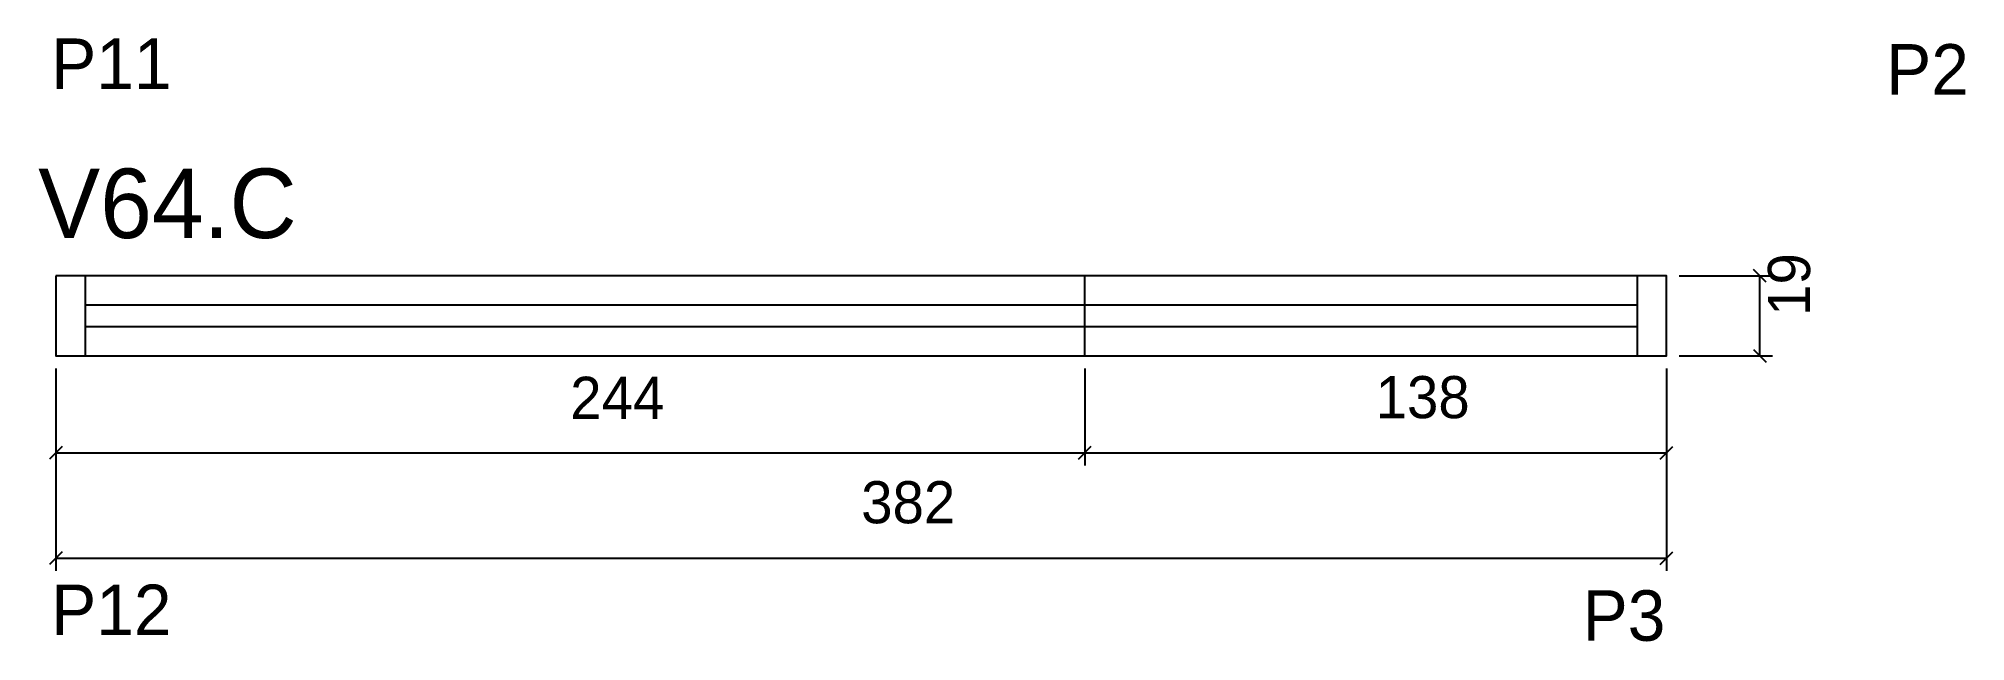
# Model space of a CAD drawing. Header units: metres. Extents: x 4619 to 5076, y -589 to -446.
import ezdxf

# ---------------------------------------------------------------- set-up
doc = ezdxf.new("R2010")
doc.units = ezdxf.units.M
for name, color, linetype in [('5', 7, 'Continuous'), ('COTA', 7, 'Continuous'), ('NOMENCLATURA', 7, 'Continuous'), ('Painéis', 7, 'Continuous'), ('SARR_2.2x7', 7, 'Continuous')]:
    doc.layers.add(name, color=color, linetype=linetype)

msp = doc.modelspace()

# ---------------------------------------------------------------- linework, layer by layer
at = {"layer": 'COTA', "color": 4, "lineweight": 25}
for p, q in [((5007.81, -502.11), (5029.93, -502.11)), ((5026.93, -521.11), (5026.93, -502.11)), ((4622.81, -524.11), (4622.81, -572.11)), ((5004.81, -524.11), (5004.81, -572.11)), ((5007.81, -521.11), (5029.93, -521.11)), ((4622.81, -569.11), (5004.81, -569.11))]:
    msp.add_line(p, q, dxfattribs=at)
at = {"layer": 'COTA', "color": 0, "lineweight": 25}
for p, q in [((5028.43, -503.61), (5025.43, -500.61)), ((5025.43, -519.61), (5028.43, -522.61)), ((4624.31, -567.61), (4621.31, -570.61)), ((5003.31, -570.61), (5006.31, -567.61))]:
    msp.add_line(p, q, dxfattribs=at)
at = {"layer": 'Painéis', "color": 200, "lineweight": 25}
msp.add_line((4866.81, -521.11), (4866.81, -502.11), dxfattribs=at)
at = {"layer": 'Painéis', "color": 4, "lineweight": 25}
for p, q in [((4622.81, -524.11), (4622.81, -547.15)), ((4866.81, -524.11), (4866.81, -547.15)), ((4866.81, -524.11), (4866.81, -547.15)), ((5004.81, -524.11), (5004.81, -547.15)), ((4622.81, -544.15), (4866.81, -544.15)), ((4866.81, -544.15), (5004.81, -544.15))]:
    msp.add_line(p, q, dxfattribs=at)
at = {"layer": 'Painéis', "color": 0, "lineweight": 25}
for p, q in [((4624.31, -542.65), (4621.31, -545.65)), ((4865.31, -545.65), (4868.31, -542.65)), ((4868.31, -542.65), (4865.31, -545.65)), ((5003.31, -545.65), (5006.31, -542.65))]:
    msp.add_line(p, q, dxfattribs=at)
at = {"layer": 'Painéis', "color": 200, "lineweight": 25}
msp.add_lwpolyline([(4622.81, -502.11), (4622.81, -521.11), (5004.81, -521.11), (5004.81, -502.11), (4622.81, -502.11)], dxfattribs=at)
at = {"layer": 'SARR_2.2x7', "color": 40, "lineweight": 25}
for p, q in [((4629.81, -502.11), (4629.81, -521.11)), ((4997.81, -502.11), (4997.81, -521.11)), ((4866.81, -509.11), (4629.81, -509.11)), ((4997.81, -509.11), (4866.81, -509.11)), ((4629.81, -514.11), (4866.81, -514.11)), ((4866.81, -514.11), (4997.81, -514.11))]:
    msp.add_line(p, q, dxfattribs=at)

# ---------------------------------------------------------------- texts
at = {"layer": '5', "color": 5, "lineweight": 25}
for s, p in [('P11', (4621.7, -457.76)), ('P2', (5056.87, -459.1)), ('P12', (4621.7, -587.42)), ('P3', (4984.9, -588.76))]:
    msp.add_text(s, height=12, rotation=360, dxfattribs=at).set_placement(p)
at = {"layer": 'COTA', "color": 240, "lineweight": 25}
msp.add_text('19', height=10, rotation=90, dxfattribs=at).set_placement((5038.84, -511.61))
msp.add_text('382', height=10, dxfattribs=at).set_placement((4813.81, -560.86))
at = {"layer": 'NOMENCLATURA', "color": 7, "lineweight": 25}
msp.add_text('V64.C', height=16.5, dxfattribs=at).set_placement((4618.62, -493.14))
at = {"layer": 'Painéis', "color": 240, "lineweight": 25}
for s, p in [('244', (4744.81, -536.07)), ('138', (4935.81, -535.91))]:
    msp.add_text(s, height=10, dxfattribs=at).set_placement(p)

doc.saveas('drawing.dxf')
